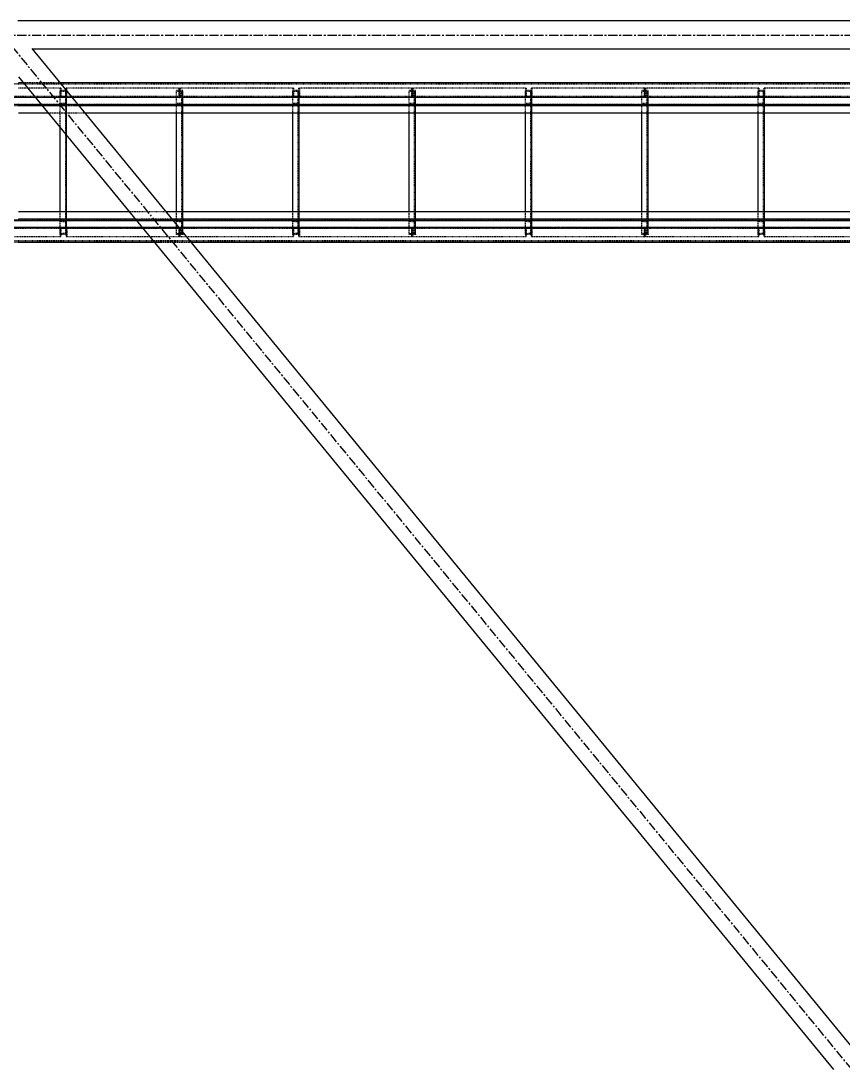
# Model space of a CAD drawing. Header units: millimetres. Extents: x 5143 to 30813, y 232 to 21408.
# Drawn here: x 13641 to 14348, y 16636 to 17532 of the extents above; entities that cross this region are included whole.
import ezdxf

# ---------------------------------------------------------------- set-up
doc = ezdxf.new("R2010")
doc.units = ezdxf.units.MM
doc.header["$LTSCALE"] = 0.25
for name, pattern in [('CENTER', [50.8, 31.75, -6.35, 6.35, -6.35]), ('XKITLINE00', [0]), ('XKITLINE02', [4, 2, -2]), ('XKITLINE03', [6, 3, -1, 1, -1])]:
    doc.linetypes.add(name, pattern=pattern)

msp = doc.modelspace()

# ---------------------------------------------------------------- linework, layer by layer
at = {"color": 8, "linetype": 'XKITLINE00'}
for p, q in [((15071.65, 17532.17), (13638.3, 17532.17)), ((13650.25, 17508.4), (14355, 16649.34)), ((15059.25, 17507.8), (13650.74, 17507.8)), ((13638.65, 17484.14), (14339.24, 16630.13))]:
    msp.add_line(p, q, dxfattribs=at)
at = {"color": 8, "linetype": 'CENTER'}
for q in [(15085, 15740.27), (15085, 17519.98)]:
    msp.add_line((13625, 17519.98), q, dxfattribs=at)
at = {"color": 3, "linetype": 'XKITLINE02'}
for p, q in [((17635, 17478.12), (13535, 17478.12)), ((17635, 17477.59), (13535, 17477.59)), ((13675.1, 17474.25), (13638.65, 17474.25)), ((13674.4, 17478.97), (13642.89, 17478.97)), ((13679.99, 17472.27), (13674.49, 17472.27)), ((13674.49, 17471.59), (13674.49, 17472.27)), ((13674.49, 17348.27), (13674.49, 17472.27)), ((13679.99, 17472.27), (13674.49, 17472.27)), ((13674.52, 17474.25), (13674.52, 17466.25)), ((13675.1, 17474.25), (13675.1, 17467.05)), ((13679.29, 17348.27), (13679.29, 17472.27)), ((13777.24, 17474.25), (13679.58, 17474.25)), ((13679.58, 17467.05), (13679.58, 17474.25)), ((13679.99, 17460.27), (13679.99, 17472.27)), ((13679.99, 17348.27), (13679.99, 17472.27)), ((13680.16, 17466.25), (13680.16, 17474.25)), ((13774.49, 17348.27), (13774.49, 17472.27)), ((13779.99, 17472.27), (13774.49, 17472.27)), ((13779.99, 17472.27), (13774.49, 17472.27)), ((13774.49, 17471.59), (13774.49, 17472.27)), ((13776.66, 17474.25), (13776.66, 17467.05)), ((13777.24, 17466.25), (13777.24, 17474.25)), ((13875.1, 17474.25), (13777.24, 17474.25)), ((13777.24, 17466.25), (13777.24, 17474.25)), ((13777.82, 17474.25), (13777.82, 17467.05)), ((13779.29, 17348.27), (13779.29, 17472.27)), ((13779.99, 17348.27), (13779.99, 17472.27)), ((13779.99, 17460.27), (13779.99, 17472.27)), ((13874.49, 17348.27), (13874.49, 17472.27)), ((13879.99, 17472.27), (13874.49, 17472.27)), ((13879.99, 17472.27), (13874.49, 17472.27)), ((13874.49, 17471.59), (13874.49, 17472.27)), ((13874.52, 17474.25), (13874.52, 17466.25)), ((13875.1, 17474.25), (13875.1, 17467.05)), ((13879.29, 17348.27), (13879.29, 17472.27)), ((13977.24, 17474.25), (13879.58, 17474.25)), ((13879.58, 17474.25), (13879.58, 17467.05)), ((13879.99, 17348.27), (13879.99, 17472.27)), ((13879.99, 17460.27), (13879.99, 17472.27)), ((13880.16, 17474.25), (13880.16, 17466.25)), ((13974.49, 17348.27), (13974.49, 17472.27)), ((13979.99, 17472.27), (13974.49, 17472.27)), ((13979.99, 17472.27), (13974.49, 17472.27)), ((13974.49, 17471.59), (13974.49, 17472.27)), ((13976.66, 17474.25), (13976.66, 17467.05)), ((13977.24, 17466.25), (13977.24, 17474.25)), ((14075.1, 17474.25), (13977.24, 17474.25)), ((13977.24, 17466.25), (13977.24, 17474.25)), ((13977.82, 17474.25), (13977.82, 17467.05)), ((13979.29, 17348.27), (13979.29, 17472.27)), ((13979.99, 17348.27), (13979.99, 17472.27)), ((13979.99, 17460.27), (13979.99, 17472.27)), ((14074.49, 17348.27), (14074.49, 17472.27)), ((14079.99, 17472.27), (14074.49, 17472.27)), ((14079.99, 17472.27), (14074.49, 17472.27)), ((14074.49, 17471.59), (14074.49, 17472.27)), ((14074.52, 17474.25), (14074.52, 17466.25)), ((14075.1, 17474.25), (14075.1, 17467.05)), ((14079.29, 17348.27), (14079.29, 17472.27)), ((14177.24, 17474.25), (14079.58, 17474.25)), ((14079.58, 17474.25), (14079.58, 17467.05)), ((14079.99, 17348.27), (14079.99, 17472.27)), ((14079.99, 17460.27), (14079.99, 17472.27)), ((14080.16, 17474.25), (14080.16, 17466.25)), ((14174.49, 17348.27), (14174.49, 17472.27)), ((14179.99, 17472.27), (14174.49, 17472.27)), ((14179.99, 17472.27), (14174.49, 17472.27)), ((14174.49, 17471.59), (14174.49, 17472.27)), ((14176.66, 17474.25), (14176.66, 17467.05)), ((14275.1, 17474.25), (14177.24, 17474.25)), ((14177.24, 17466.25), (14177.24, 17474.25)), ((14177.24, 17466.25), (14177.24, 17474.25)), ((14177.82, 17474.25), (14177.82, 17467.05)), ((14179.29, 17348.27), (14179.29, 17472.27)), ((14179.99, 17348.27), (14179.99, 17472.27)), ((14179.99, 17460.27), (14179.99, 17472.27)), ((14274.49, 17348.27), (14274.49, 17472.27)), ((14279.99, 17472.27), (14274.49, 17472.27)), ((14279.99, 17472.27), (14274.49, 17472.27)), ((14274.49, 17471.59), (14274.49, 17472.27)), ((14274.52, 17474.25), (14274.52, 17466.25)), ((14275.1, 17474.25), (14275.1, 17467.05)), ((14279.29, 17348.27), (14279.29, 17472.27)), ((14377.24, 17474.25), (14279.58, 17474.25)), ((14279.58, 17474.25), (14279.58, 17467.05)), ((14279.99, 17348.27), (14279.99, 17472.27)), ((14279.99, 17460.27), (14279.99, 17472.27)), ((14280.16, 17474.25), (14280.16, 17466.25)), ((13680.33, 17466.25), (13577.24, 17466.25)), ((13680.33, 17467.05), (13577.82, 17467.05)), ((13776.66, 17467.05), (13674.34, 17467.05)), ((13674.34, 17467.05), (13674.34, 17466.25)), ((13777.24, 17466.25), (13674.34, 17466.25)), ((13679.29, 17471.21), (13674.49, 17471.59)), ((13679.29, 17461.34), (13679.29, 17471.21)), ((13684.83, 17466.25), (13680.16, 17466.25)), ((13680.33, 17467.05), (13680.33, 17466.25)), ((13771.43, 17467.05), (13771.43, 17466.25)), ((13779.29, 17471.21), (13774.49, 17471.59)), ((13880.33, 17466.25), (13777.24, 17466.25)), ((13779.99, 17466.25), (13777.24, 17466.25)), ((13880.33, 17467.05), (13777.82, 17467.05)), ((13779.29, 17461.34), (13779.29, 17471.21)), ((13783.05, 17467.05), (13783.05, 17466.25)), ((13976.66, 17467.05), (13874.34, 17467.05)), ((13874.34, 17467.05), (13874.34, 17466.25)), ((13977.24, 17466.25), (13874.34, 17466.25)), ((13879.29, 17471.21), (13874.49, 17471.59)), ((13879.29, 17461.34), (13879.29, 17471.21)), ((13880.33, 17467.05), (13880.33, 17466.25)), ((13971.43, 17467.05), (13971.43, 17466.25)), ((13979.29, 17471.21), (13974.49, 17471.59)), ((14080.33, 17466.25), (13977.24, 17466.25)), ((13979.99, 17466.25), (13977.24, 17466.25)), ((14080.33, 17467.05), (13977.82, 17467.05)), ((13979.29, 17461.34), (13979.29, 17471.21)), ((13983.05, 17467.05), (13983.05, 17466.25)), ((14176.66, 17467.05), (14074.34, 17467.05)), ((14074.34, 17467.05), (14074.34, 17466.25)), ((14177.24, 17466.25), (14074.34, 17466.25)), ((14079.29, 17471.21), (14074.49, 17471.59)), ((14079.29, 17461.34), (14079.29, 17471.21)), ((14080.33, 17467.05), (14080.33, 17466.25)), ((14171.43, 17467.05), (14171.43, 17466.25)), ((14179.29, 17471.21), (14174.49, 17471.59)), ((14280.33, 17466.25), (14177.24, 17466.25)), ((14179.99, 17466.25), (14177.24, 17466.25)), ((14280.33, 17467.05), (14177.82, 17467.05)), ((14179.29, 17461.34), (14179.29, 17471.21)), ((14183.05, 17467.05), (14183.05, 17466.25)), ((14376.66, 17467.05), (14274.34, 17467.05)), ((14274.34, 17467.05), (14274.34, 17466.25)), ((14377.24, 17466.25), (14274.34, 17466.25)), ((14279.29, 17471.21), (14274.49, 17471.59)), ((14279.29, 17461.34), (14279.29, 17471.21)), ((14280.33, 17467.05), (14280.33, 17466.25)), ((17635, 17460.35), (13535, 17460.35)), ((17635, 17460.27), (13535, 17460.27)), ((17635, 17459.82), (13535, 17459.82)), ((17635, 17459.42), (13535, 17459.42)), ((17635, 17458.97), (13575, 17458.97)), ((13690.81, 17458.97), (13659.29, 17458.97)), ((13679.29, 17461.34), (13674.49, 17460.95)), ((13674.49, 17460.27), (13674.49, 17460.95)), ((13679.99, 17460.27), (13674.49, 17460.27)), ((13779.29, 17461.34), (13774.49, 17460.95)), ((13774.49, 17460.27), (13774.49, 17460.95)), ((13779.99, 17460.27), (13774.49, 17460.27)), ((13879.29, 17461.34), (13874.49, 17460.95)), ((13874.49, 17460.27), (13874.49, 17460.95)), ((13879.99, 17460.27), (13874.49, 17460.27)), ((13979.29, 17461.34), (13974.49, 17460.95)), ((13974.49, 17460.27), (13974.49, 17460.95)), ((13979.99, 17460.27), (13974.49, 17460.27)), ((14079.29, 17461.34), (14074.49, 17460.95)), ((14074.49, 17460.27), (14074.49, 17460.95)), ((14079.99, 17460.27), (14074.49, 17460.27)), ((14179.29, 17461.34), (14174.49, 17460.95)), ((14174.49, 17460.27), (14174.49, 17460.95)), ((14179.99, 17460.27), (14174.49, 17460.27)), ((14279.29, 17461.34), (14274.49, 17460.95)), ((14274.49, 17460.27), (14274.49, 17460.95)), ((14279.99, 17460.27), (14274.49, 17460.27)), ((13695.89, 17452.77), (13664.38, 17452.77)), ((13674.49, 17348.27), (13674.49, 17367.78)), ((13679.99, 17348.27), (13679.99, 17367.78)), ((13765.62, 17367.78), (13734.11, 17367.78)), ((13774.49, 17348.27), (13774.49, 17367.78)), ((13779.99, 17348.27), (13779.99, 17367.78)), ((13874.49, 17348.27), (13874.49, 17367.78)), ((13879.99, 17348.27), (13879.99, 17367.78)), ((13974.49, 17348.27), (13974.49, 17367.78)), ((13979.99, 17348.27), (13979.99, 17367.78)), ((14074.49, 17348.27), (14074.49, 17367.78)), ((14079.99, 17348.27), (14079.99, 17367.78)), ((14174.49, 17348.27), (14174.49, 17367.78)), ((14179.99, 17348.27), (14179.99, 17367.78)), ((14274.49, 17348.27), (14274.49, 17367.78)), ((14279.99, 17348.27), (14279.99, 17367.78)), ((17635, 17361.13), (13535, 17361.13)), ((17635, 17360.74), (13535, 17360.74)), ((17635, 17360.28), (13535, 17360.28)), ((17635, 17360.21), (13535, 17360.21)), ((13679.99, 17360.27), (13674.49, 17360.27)), ((13674.49, 17359.59), (13674.49, 17360.27)), ((13679.29, 17359.21), (13674.49, 17359.59)), ((13679.29, 17349.34), (13679.29, 17359.21)), ((13679.99, 17348.27), (13679.99, 17360.27)), ((13770.69, 17361.59), (13739.18, 17361.59)), ((13779.99, 17360.27), (13774.49, 17360.27)), ((13774.49, 17359.59), (13774.49, 17360.27)), ((13779.29, 17359.21), (13774.49, 17359.59)), ((13779.29, 17349.34), (13779.29, 17359.21)), ((13779.99, 17348.27), (13779.99, 17360.27)), ((13879.99, 17360.27), (13874.49, 17360.27)), ((13874.49, 17359.59), (13874.49, 17360.27)), ((13879.29, 17359.21), (13874.49, 17359.59)), ((13879.29, 17349.34), (13879.29, 17359.21)), ((13879.99, 17348.27), (13879.99, 17360.27)), ((13979.99, 17360.27), (13974.49, 17360.27)), ((13974.49, 17359.59), (13974.49, 17360.27)), ((13979.29, 17359.21), (13974.49, 17359.59)), ((13979.29, 17349.34), (13979.29, 17359.21)), ((13979.99, 17348.27), (13979.99, 17360.27)), ((14079.99, 17360.27), (14074.49, 17360.27)), ((14074.49, 17359.59), (14074.49, 17360.27)), ((14079.29, 17359.21), (14074.49, 17359.59)), ((14079.29, 17349.34), (14079.29, 17359.21)), ((14079.99, 17348.27), (14079.99, 17360.27)), ((14179.99, 17360.27), (14174.49, 17360.27)), ((14174.49, 17359.59), (14174.49, 17360.27)), ((14179.29, 17359.21), (14174.49, 17359.59)), ((14179.29, 17349.34), (14179.29, 17359.21)), ((14179.99, 17348.27), (14179.99, 17360.27)), ((14279.99, 17360.27), (14274.49, 17360.27)), ((14274.49, 17359.59), (14274.49, 17360.27)), ((14279.29, 17359.21), (14274.49, 17359.59)), ((14279.29, 17349.34), (14279.29, 17359.21)), ((14279.99, 17348.27), (14279.99, 17360.27)), ((13680.33, 17354.29), (13577.24, 17354.29)), ((13675.1, 17346.29), (13577.24, 17346.29)), ((13680.33, 17353.49), (13577.82, 17353.49)), ((13777.24, 17354.28), (13674.34, 17354.28)), ((13674.34, 17354.28), (13674.34, 17353.48)), ((13776.66, 17353.48), (13674.34, 17353.48)), ((13679.29, 17349.34), (13674.49, 17348.95)), ((13674.49, 17348.27), (13674.49, 17348.95)), ((13679.99, 17348.27), (13674.49, 17348.27)), ((13679.99, 17348.27), (13674.49, 17348.27)), ((13674.52, 17354.29), (13674.52, 17346.29)), ((13675.1, 17353.49), (13675.1, 17346.29)), ((13679.58, 17353.48), (13679.58, 17346.28)), ((13777.24, 17346.28), (13679.58, 17346.28)), ((13680.16, 17354.28), (13680.16, 17346.28)), ((13680.33, 17354.29), (13680.33, 17353.49)), ((13771.43, 17354.28), (13771.43, 17353.48)), ((13779.29, 17349.34), (13774.49, 17348.95)), ((13774.49, 17348.27), (13774.49, 17348.95)), ((13779.99, 17348.27), (13774.49, 17348.27)), ((13779.99, 17348.27), (13774.49, 17348.27)), ((13776.66, 17353.48), (13776.66, 17346.28)), ((13880.33, 17354.29), (13777.24, 17354.29)), ((13777.24, 17346.29), (13777.24, 17354.29)), ((13777.24, 17346.28), (13777.24, 17354.28)), ((13875.1, 17346.29), (13777.24, 17346.29)), ((13880.33, 17353.49), (13777.82, 17353.49)), ((13777.82, 17353.49), (13777.82, 17346.29)), ((13783.05, 17354.29), (13783.05, 17353.49)), ((13977.24, 17354.28), (13874.34, 17354.28)), ((13874.34, 17354.28), (13874.34, 17353.48)), ((13976.66, 17353.48), (13874.34, 17353.48)), ((13879.29, 17349.34), (13874.49, 17348.95)), ((13874.49, 17348.27), (13874.49, 17348.95)), ((13879.99, 17348.27), (13874.49, 17348.27)), ((13879.99, 17348.27), (13874.49, 17348.27)), ((13874.52, 17354.29), (13874.52, 17346.29)), ((13875.1, 17353.49), (13875.1, 17346.29)), ((13879.58, 17353.48), (13879.58, 17346.28)), ((13977.24, 17346.28), (13879.58, 17346.28)), ((13880.16, 17354.28), (13880.16, 17346.28)), ((13880.33, 17354.29), (13880.33, 17353.49)), ((13971.43, 17354.28), (13971.43, 17353.48)), ((13979.29, 17349.34), (13974.49, 17348.95)), ((13974.49, 17348.27), (13974.49, 17348.95)), ((13979.99, 17348.27), (13974.49, 17348.27)), ((13979.99, 17348.27), (13974.49, 17348.27)), ((13976.66, 17353.48), (13976.66, 17346.28)), ((14080.33, 17354.29), (13977.24, 17354.29)), ((13977.24, 17346.29), (13977.24, 17354.29)), ((13977.24, 17346.28), (13977.24, 17354.28)), ((14075.1, 17346.29), (13977.24, 17346.29)), ((14080.33, 17353.49), (13977.82, 17353.49)), ((13977.82, 17353.49), (13977.82, 17346.29)), ((13983.05, 17354.29), (13983.05, 17353.49)), ((14177.24, 17354.28), (14074.34, 17354.28)), ((14074.34, 17354.28), (14074.34, 17353.48)), ((14176.66, 17353.48), (14074.34, 17353.48)), ((14079.29, 17349.34), (14074.49, 17348.95)), ((14074.49, 17348.27), (14074.49, 17348.95)), ((14079.99, 17348.27), (14074.49, 17348.27)), ((14079.99, 17348.27), (14074.49, 17348.27)), ((14074.52, 17354.29), (14074.52, 17346.29)), ((14075.1, 17353.49), (14075.1, 17346.29)), ((14079.58, 17353.48), (14079.58, 17346.28)), ((14177.24, 17346.28), (14079.58, 17346.28)), ((14080.16, 17354.28), (14080.16, 17346.28)), ((14080.33, 17354.29), (14080.33, 17353.49)), ((14171.43, 17354.28), (14171.43, 17353.48)), ((14179.29, 17349.34), (14174.49, 17348.95)), ((14174.49, 17348.27), (14174.49, 17348.95)), ((14179.99, 17348.27), (14174.49, 17348.27)), ((14179.99, 17348.27), (14174.49, 17348.27)), ((14176.66, 17353.48), (14176.66, 17346.28)), ((14280.33, 17354.29), (14177.24, 17354.29)), ((14177.24, 17346.29), (14177.24, 17354.29)), ((14177.24, 17346.28), (14177.24, 17354.28)), ((14275.1, 17346.29), (14177.24, 17346.29)), ((14280.33, 17353.49), (14177.82, 17353.49)), ((14177.82, 17353.49), (14177.82, 17346.29)), ((14183.05, 17354.29), (14183.05, 17353.49)), ((14377.24, 17354.28), (14274.34, 17354.28)), ((14274.34, 17354.28), (14274.34, 17353.48)), ((14376.66, 17353.48), (14274.34, 17353.48)), ((14279.29, 17349.34), (14274.49, 17348.95)), ((14274.49, 17348.27), (14274.49, 17348.95)), ((14279.99, 17348.27), (14274.49, 17348.27)), ((14279.99, 17348.27), (14274.49, 17348.27)), ((14274.52, 17354.29), (14274.52, 17346.29)), ((14275.1, 17353.49), (14275.1, 17346.29)), ((14279.58, 17353.48), (14279.58, 17346.28)), ((14377.24, 17346.28), (14279.58, 17346.28)), ((14280.16, 17354.28), (14280.16, 17346.28)), ((14280.33, 17354.29), (14280.33, 17353.49)), ((17635, 17342.97), (13535, 17342.97)), ((17635, 17342.44), (13535, 17342.44)), ((17635, 17341.59), (13572.92, 17341.59)), ((13787.1, 17341.59), (13755.59, 17341.59))]:
    msp.add_line(p, q, dxfattribs=at)
at = {"color": 7, "linetype": 'XKITLINE00'}
for p, q in [((13642.89, 17478.97), (13638.65, 17478.97)), ((15035.59, 17478.97), (13674.4, 17478.97)), ((13659.29, 17458.97), (13638.65, 17458.97)), ((15019.19, 17458.97), (13690.81, 17458.97)), ((13664.38, 17452.77), (13638.65, 17452.77)), ((15014.1, 17452.77), (13695.89, 17452.77)), ((13774.49, 17367.78), (13774.49, 17452.77)), ((13779.99, 17367.78), (13779.99, 17452.77)), ((13874.49, 17367.78), (13874.49, 17452.77)), ((13879.99, 17367.78), (13879.99, 17452.77)), ((13974.49, 17367.78), (13974.49, 17452.77)), ((13979.99, 17367.78), (13979.99, 17452.77)), ((14074.49, 17367.78), (14074.49, 17452.77)), ((14079.99, 17367.78), (14079.99, 17452.77)), ((14174.49, 17367.78), (14174.49, 17452.77)), ((14179.99, 17367.78), (14179.99, 17452.77)), ((14274.49, 17367.78), (14274.49, 17452.77)), ((14279.99, 17367.78), (14279.99, 17452.77)), ((13674.49, 17367.78), (13674.49, 17440.44)), ((13679.99, 17367.78), (13679.99, 17433.74)), ((13734.11, 17367.78), (13638.65, 17367.78)), ((14944.37, 17367.78), (13765.62, 17367.78)), ((13739.18, 17361.59), (13638.65, 17361.59)), ((14939.3, 17361.59), (13770.69, 17361.59)), ((13755.59, 17341.59), (13638.65, 17341.59)), ((14922.89, 17341.59), (13787.1, 17341.59))]:
    msp.add_line(p, q, dxfattribs=at)
at = {"color": 1, "linetype": 'XKITLINE03'}
for p, q in [((13679.99, 17348.27), (13679.99, 17472.27)), ((13779.99, 17348.27), (13779.99, 17472.27)), ((13879.99, 17348.27), (13879.99, 17472.27)), ((13979.99, 17348.27), (13979.99, 17472.27)), ((14079.99, 17348.27), (14079.99, 17472.27)), ((14179.99, 17348.27), (14179.99, 17472.27)), ((14279.99, 17348.27), (14279.99, 17472.27)), ((17635, 17466.27), (13535, 17466.27)), ((13674.52, 17466.25), (13577.24, 17466.25)), ((13777.24, 17466.25), (13680.16, 17466.25)), ((13874.52, 17466.25), (13777.24, 17466.25)), ((13977.24, 17466.25), (13880.16, 17466.25)), ((14074.52, 17466.25), (13977.24, 17466.25)), ((14177.24, 17466.25), (14080.16, 17466.25)), ((14274.52, 17466.25), (14177.24, 17466.25)), ((14377.24, 17466.25), (14280.16, 17466.25)), ((13535, 17460.27), (17635, 17460.27)), ((17635, 17360.28), (13535, 17360.28)), ((17635, 17354.29), (13535, 17354.29)), ((13577.24, 17354.29), (13674.52, 17354.29)), ((13680.16, 17354.28), (13777.24, 17354.28)), ((13777.24, 17354.29), (13874.52, 17354.29)), ((13880.16, 17354.28), (13977.24, 17354.28)), ((13977.24, 17354.29), (14074.52, 17354.29)), ((14080.16, 17354.28), (14177.24, 17354.28)), ((14177.24, 17354.29), (14274.52, 17354.29)), ((14280.16, 17354.28), (14377.24, 17354.28))]:
    msp.add_line(p, q, dxfattribs=at)
at = {"color": 1, "linetype": 'XKITLINE00'}
for centre in [(13679.99, 17472.27), (13779.99, 17472.27), (13879.99, 17472.27), (13979.99, 17472.27), (14079.99, 17472.27), (14179.99, 17472.27), (14279.99, 17472.27), (13674.52, 17466.25), (13680.16, 17466.25), (13777.24, 17466.25), (13777.24, 17466.25), (13874.52, 17466.25), (13880.16, 17466.25), (13977.24, 17466.25), (13977.24, 17466.25), (14074.52, 17466.25), (14080.16, 17466.25), (14177.24, 17466.25), (14177.24, 17466.25), (14274.52, 17466.25), (14280.16, 17466.25), (13679.99, 17460.27), (13779.99, 17460.27), (13879.99, 17460.27), (13979.99, 17460.27), (14079.99, 17460.27), (14179.99, 17460.27), (14279.99, 17460.27), (13679.99, 17360.27), (13779.99, 17360.27), (13879.99, 17360.27), (13979.99, 17360.27), (14079.99, 17360.27), (14179.99, 17360.27), (14279.99, 17360.27), (13674.52, 17354.29), (13679.99, 17348.27), (13680.16, 17354.28), (13777.24, 17354.29), (13777.24, 17354.28), (13779.99, 17348.27), (13874.52, 17354.29), (13879.99, 17348.27), (13880.16, 17354.28), (13977.24, 17354.29), (13977.24, 17354.28), (13979.99, 17348.27), (14074.52, 17354.29), (14079.99, 17348.27), (14080.16, 17354.28), (14177.24, 17354.29), (14177.24, 17354.28), (14179.99, 17348.27), (14274.52, 17354.29), (14279.99, 17348.27), (14280.16, 17354.28)]:
    msp.add_circle(centre, 0.05, dxfattribs=at)

doc.saveas('drawing.dxf')
